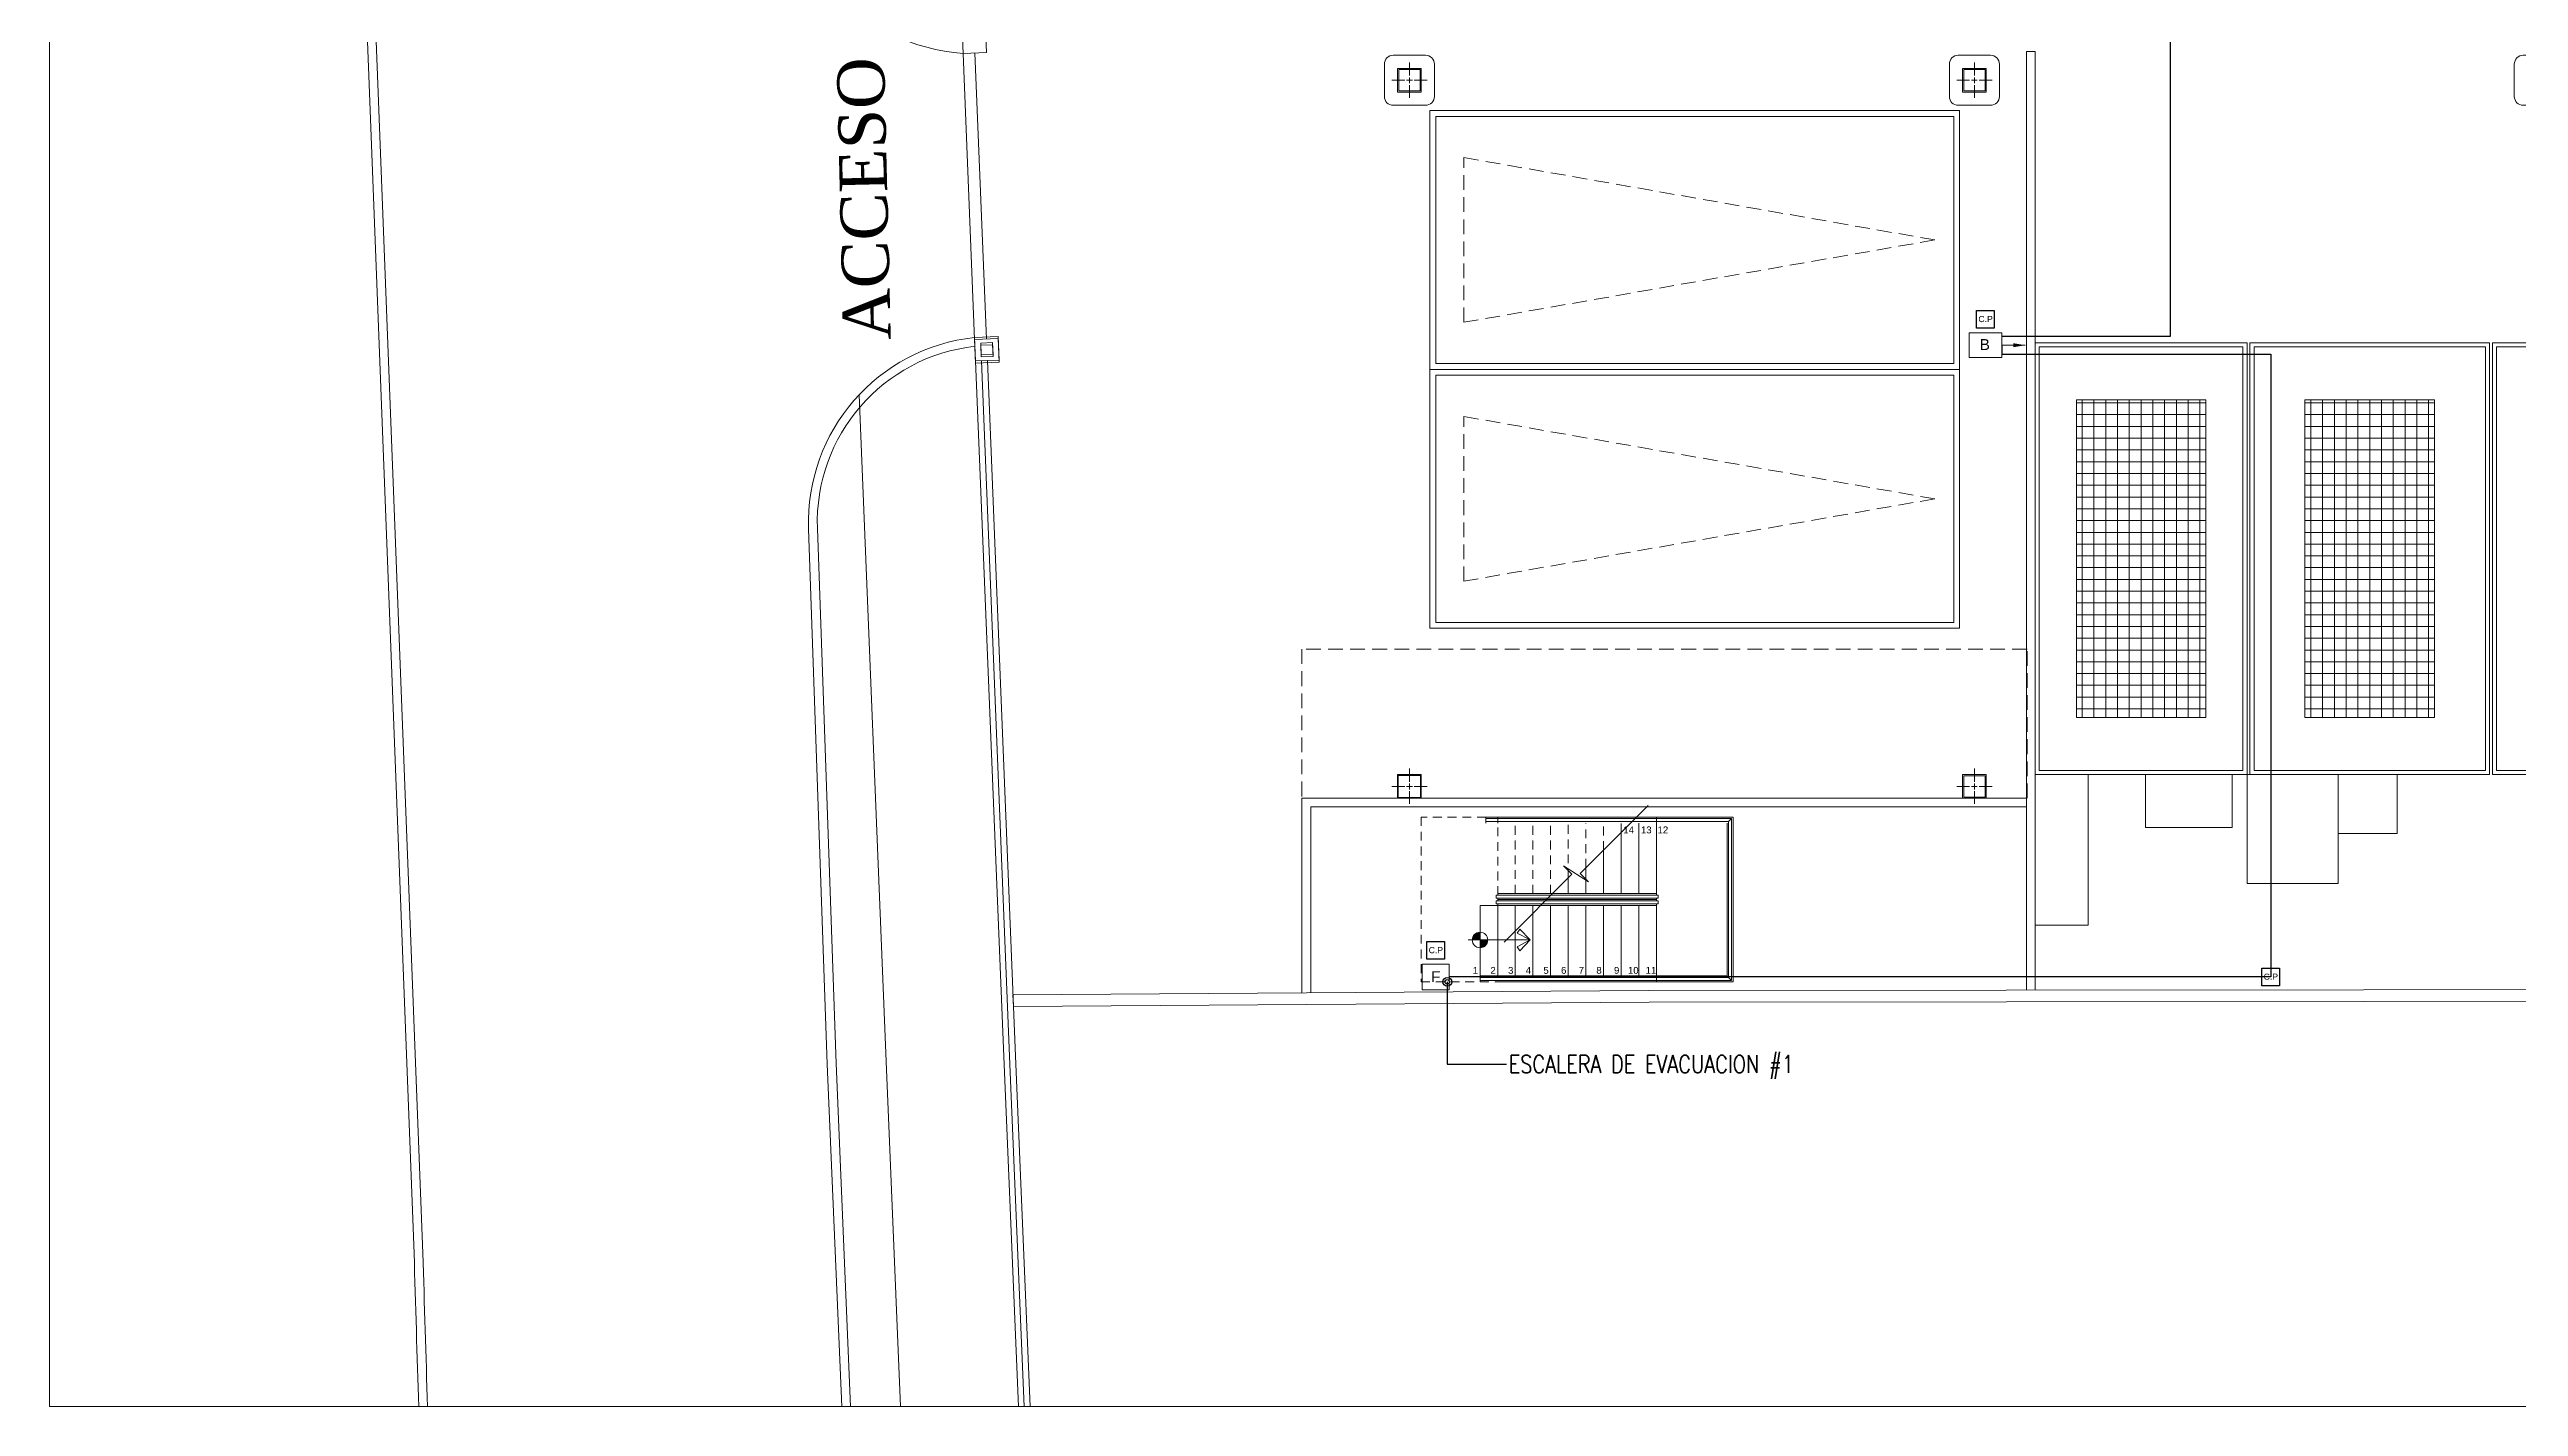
# Model space of a CAD drawing. Header units: millimetres. Extents: x 1010 to 1494, y -119 to 564.
# Drawn here: x 1170.78 to 1212.74, y 18.53 to 41.6 of the extents above; entities that cross this region are included whole.
import ezdxf
from ezdxf.enums import TextEntityAlignment as Align

# ---------------------------------------------------------------- set-up
doc = ezdxf.new("R2010")
doc.units = ezdxf.units.MM
doc.linetypes.add('HIDDEN', pattern=[0.375, 0.25, -0.125])
doc.layers.get('0').update_dxf_attribs({"lineweight": 9})
for name, color, linetype, lineweight in [('Arquitectónico Bloqueado', 9, 'Continuous', 9), ('AS_0', 7, 'Continuous', 9), ('AS_Alarm Components', 7, 'Continuous', 9), ('AS_DETECCION_P2', 7, 'Continuous', 30), ('AS_Text Line', 7, 'Continuous', 9)]:
    doc.layers.add(name, color=color, linetype=linetype, lineweight=lineweight)
doc.styles.add('Arial_400', font='arial.ttf')
doc.styles.add('DING', font='romans.shx', dxfattribs={"width": 0.8})
doc.styles.get("Standard").update_dxf_attribs({"font": 'arial.ttf'})
doc.styles.add('SWISS', font='swiss.ttf')
doc.dimstyles.new('DIM', dxfattribs={"dimscale": 0.15, "dimtxt": 2, "dimasz": 1, "dimexe": 1, "dimexo": 3, "dimgap": 0.25, "dimtad": 1, "dimtih": 1, "dimtoh": 1, "dimzin": 0, "dimdsep": 46, "dimtxsty": 'DING', "dimblk": 'OBLIQUE', "dimcen": 1, "dimdle": 1, "dimadec": 0, "dimazin": 0, "dimtfac": 1, "dimtmove": 0, "dimatfit": 0, "dimldrblk": 'ORIGIN2', "dimfxl": 1, "dimtolj": 1, "dimtzin": 0, "dimarcsym": 0})

# ---------------------------------------------------------------- blocks, each defined once
blk = doc.blocks.new('detector de haz p')
at = {"layer": 'AS_Alarm Components', "color": 5, "linetype": 'Continuous', "lineweight": 5}
blk.add_line((1257.704, 175.769), (1257.304, 175.769), dxfattribs=at)
at = {"layer": 'AS_Alarm Components', "color": 5, "linetype": 'Continuous', "lineweight": 15}
blk.add_lwpolyline([(1256.748, 175.978), (1257.304, 175.978), (1257.304, 175.559), (1256.748, 175.559)], close=True, dxfattribs=at)
at = {"layer": 'AS_Alarm Components', "color": 5, "linetype": 'Continuous', "lineweight": 5}
blk.add_solid([(1257.704, 175.769), (1257.503, 175.735), (1257.503, 175.802)], dxfattribs=at)
at = {"layer": 'AS_Alarm Components', "color": 5, "linetype": 'Continuous', "lineweight": 5, "extrusion": (0, 1, 0)}
blk.add_solid([(-1257.704, 0, 175.769), (-1257.503, 0.034, 175.769), (-1257.503, -0.034, 175.769)], dxfattribs=at)
at = {"layer": 'AS_Text Line', "color": 5, "linetype": 'Continuous', "lineweight": 15, "style": 'Arial_400'}
blk.add_text('B', height=0.186, dxfattribs=at).set_placement((1256.929, 175.687))
blk = doc.blocks.new('Caja de Paso')
at = {"layer": 'AS_DETECCION_P2', "color": 1}
blk.add_lwpolyline([(1225.809, 42.937), (1226.109, 42.937), (1226.109, 42.637), (1225.809, 42.637), (1225.809, 42.937)], dxfattribs=at)
at = {"layer": 'AS_0', "color": 1, "linetype": 'Continuous', "style": 'Arial_400'}
blk.add_attdef('C.P', text='', height=0.105, dxfattribs=at).set_placement((1225.962, 42.791), align=Align.MIDDLE_CENTER)
blk = doc.blocks.new('Estcación Manual Alarma')
at = {"layer": 'AS_Alarm Components', "color": 6, "linetype": 'Continuous', "lineweight": 15}
blk.add_lwpolyline([(1256.779, 172.785), (1257.234, 172.785), (1257.234, 172.347), (1256.779, 172.347)], close=True, dxfattribs=at)
at = {"layer": 'AS_Text Line', "color": 6, "linetype": 'Continuous', "lineweight": 15, "style": 'Arial_400'}
blk.add_text('F', height=0.186, dxfattribs=at).set_placement((1256.929, 172.477))
blk = doc.blocks.new('_Oblique')
at = {"color": 0, "linetype": 'ByBlock', "lineweight": -2}
blk.add_line((-0.5, -0.5), (0.5, 0.5), dxfattribs=at)
blk = doc.blocks.new('_Origin2')
at = {"color": 0, "linetype": 'ByBlock', "lineweight": -2}
blk.add_line((-0.5, 0), (-1, 0), dxfattribs=at)
for radius in [0.5, 0.25]:
    blk.add_circle((0, 0), radius, dxfattribs=at)
blk = doc.blocks.new('Atquitectónico Base 1er Piso')
at = {"layer": 'Arquitectónico Bloqueado', "transparency": 33554687}
h = blk.add_hatch(dxfattribs=at)
h.set_pattern_fill('_USER', color=256, scale=0.2, double=1, pattern_type=0)
h.set_pattern_definition([(0, (1398.32564, 97.5887), (0, 0.2), []), (90, (1398.32564, 97.5887), (-0.2, 1e-17), [])])
h.paths.add_polyline_path([(1369.295, 35.641), (1367.095, 35.641), (1367.095, 30.241), (1369.295, 30.241)])
h = blk.add_hatch(dxfattribs=at)
h.set_pattern_fill('_USER', color=256, scale=0.2, double=1, pattern_type=0)
h.set_pattern_definition([(0, (1402.21064, 97.5887), (0, 0.2), []), (90, (1402.21064, 97.5887), (-0.2, 1e-17), [])])
h.paths.add_polyline_path([(1373.18, 35.641), (1370.98, 35.641), (1370.98, 30.241), (1373.18, 30.241)])
at = {"layer": 'Arquitectónico Bloqueado', "transparency": 33554534}
h = blk.add_hatch(color=256, dxfattribs=at)
h.dxf.hatch_style = 1
h.paths.add_polyline_path([(1356.962, 26.594), (1356.962, 26.461), (1356.83, 26.461, -0.414211)])
h.paths.add_polyline_path([(1356.962, 26.461), (1357.094, 26.461, -0.414211), (1356.962, 26.329)])
at = {"layer": 'Arquitectónico Bloqueado'}
for p, q in [((1366.245, 36.611), (1366.245, 41.56)), ((1366.395, 41.56), (1366.245, 41.56)), ((1366.395, 25.609), (1366.395, 41.56)), ((1348.179, 41.529, 99.842), (1348.375, 36.665, 99.842)), ((1355.762, 41.151, 99.842), (1355.762, 41.375, 99.842)), ((1355.762, 41.021, 99.842), (1355.762, 41.121, 99.842)), ((1365.362, 41.151, 99.842), (1365.362, 41.375, 99.842)), ((1365.362, 41.021, 99.842), (1365.362, 41.121, 99.842)), ((1355.682, 41.071, 99.842), (1355.462, 41.071, 99.842)), ((1355.812, 41.071, 99.842), (1355.712, 41.071, 99.842)), ((1355.762, 40.775, 99.842), (1355.762, 40.991, 99.842)), ((1356.062, 41.071, 99.842), (1355.842, 41.071, 99.842)), ((1365.282, 41.071, 99.842), (1365.062, 41.071, 99.842)), ((1365.412, 41.071, 99.842), (1365.312, 41.071, 99.842)), ((1365.362, 40.775, 99.842), (1365.362, 40.991, 99.842)), ((1365.662, 41.071, 99.842), (1365.442, 41.071, 99.842)), ((1366.245, 25.609), (1366.245, 36.611)), ((1355.762, 29.151, 99.842), (1355.762, 29.375, 99.842)), ((1365.362, 29.151, 99.842), (1365.362, 29.375, 99.842)), ((1355.682, 29.071, 99.842), (1355.462, 29.071, 99.842)), ((1355.812, 29.071, 99.842), (1355.712, 29.071, 99.842)), ((1355.762, 29.021, 99.842), (1355.762, 29.121, 99.842)), ((1355.762, 28.775, 99.842), (1355.762, 28.991, 99.842)), ((1356.062, 29.071, 99.842), (1355.842, 29.071, 99.842)), ((1365.282, 29.071, 99.842), (1365.062, 29.071, 99.842)), ((1365.412, 29.071, 99.842), (1365.312, 29.071, 99.842)), ((1365.362, 29.021, 99.842), (1365.362, 29.121, 99.842)), ((1365.362, 28.775, 99.842), (1365.362, 28.991, 99.842)), ((1365.662, 29.071, 99.842), (1365.442, 29.071, 99.842)), ((1353.937, 28.871, 99.842), (1353.937, 25.562, 99.842)), ((1354.087, 28.871, 99.842), (1353.937, 28.871)), ((1366.241, 28.871, 99.842), (1354.087, 28.871, 99.842)), ((1354.087, 28.721, 99.842), (1354.087, 25.563, 99.842)), ((1366.241, 28.721, 99.842), (1354.087, 28.721, 99.842)), ((1357.062, 28.449, 99.842), (1357.062, 28.549, 99.842)), ((1361.262, 28.549, 99.842), (1357.062, 28.549, 99.842)), ((1357.262, 28.524, 99.842), (1357.262, 28.549, 99.842)), ((1359.962, 28.524, 99.842), (1359.962, 28.549, 99.842)), ((1361.262, 25.749, 99.842), (1361.262, 28.549, 99.842)), ((1361.237, 28.524, 99.842), (1357.062, 28.524, 99.842)), ((1361.187, 28.474, 99.842), (1357.062, 28.474, 99.842)), ((1357.262, 28.524, 99.842), (1357.262, 28.474, 99.842)), ((1357.262, 28.449, 99.842), (1357.262, 28.474, 99.842)), ((1359.362, 27.249, 99.842), (1359.362, 28.289, 99.842)), ((1359.662, 27.249, 99.842), (1359.662, 28.449, 99.842)), ((1359.962, 28.474, 99.842), (1359.962, 28.524, 99.842)), ((1359.962, 28.449, 99.842), (1359.962, 28.474, 99.842)), ((1359.962, 27.224, 99.842), (1359.962, 28.449, 99.842)), ((1361.162, 25.849, 99.842), (1361.162, 28.449, 99.842)), ((1361.187, 28.474, 99.842), (1361.237, 28.524, 99.842)), ((1361.187, 25.824, 99.842), (1361.187, 28.474, 99.842)), ((1361.237, 25.774, 99.842), (1361.237, 28.524, 99.842)), ((1359.062, 27.249, 99.842), (1359.062, 27.989, 99.842)), ((1358.462, 27.249, 99.842), (1358.462, 27.516, 99.842)), ((1358.762, 27.249, 99.842), (1358.762, 27.689, 99.842)), ((1356.962, 25.849, 99.842), (1356.962, 27.049, 99.842)), ((1356.962, 27.049, 99.842), (1359.962, 27.049, 99.842)), ((1357.237, 27.174, 99.842), (1357.237, 27.224, 99.842)), ((1357.237, 27.224, 99.842), (1359.987, 27.224, 99.842)), ((1357.237, 27.174, 99.842), (1359.987, 27.174, 99.842)), ((1357.237, 27.074, 99.842), (1357.237, 27.124, 99.842)), ((1357.237, 27.124, 99.842), (1359.987, 27.124, 99.842)), ((1357.237, 27.074, 99.842), (1359.987, 27.074, 99.842)), ((1357.262, 27.249, 99.842), (1359.962, 27.249, 99.842)), ((1357.262, 27.124, 99.842), (1357.262, 27.174, 99.842)), ((1357.262, 27.149, 99.842), (1359.962, 27.149, 99.842)), ((1357.262, 25.849, 99.842), (1357.262, 27.074, 99.842)), ((1357.562, 25.849, 99.842), (1357.562, 27.049, 99.842)), ((1357.862, 25.849, 99.842), (1357.862, 27.049, 99.842)), ((1358.162, 25.849, 99.842), (1358.162, 27.049, 99.842)), ((1358.462, 25.849, 99.842), (1358.462, 27.049, 99.842)), ((1358.762, 25.849, 99.842), (1358.762, 27.049, 99.842)), ((1359.062, 25.849, 99.842), (1359.062, 27.049, 99.842)), ((1359.362, 25.849, 99.842), (1359.362, 27.049, 99.842)), ((1359.662, 25.849, 99.842), (1359.662, 27.049, 99.842)), ((1359.962, 27.124, 99.842), (1359.962, 27.174, 99.842)), ((1359.962, 25.849, 99.842), (1359.962, 27.074, 99.842)), ((1359.987, 27.174, 99.842), (1359.987, 27.224, 99.842)), ((1359.987, 27.074, 99.842), (1359.987, 27.124, 99.842)), ((1357.812, 26.461, 99.842), (1356.762, 26.461, 99.842)), ((1357.595, 26.577, 99.842), (1357.636, 26.644, 99.842)), ((1357.812, 26.461, 99.842), (1357.595, 26.577, 99.842)), ((1357.812, 26.461, 99.842), (1357.595, 26.346, 99.842)), ((1357.636, 26.644, 99.842), (1357.812, 26.461, 99.842)), ((1357.636, 26.279, 99.842), (1357.812, 26.461, 99.842)), ((1357.595, 26.346, 99.842), (1357.636, 26.279, 99.842)), ((1356.962, 25.849, 99.842), (1361.162, 25.849, 99.842)), ((1356.962, 25.824, 99.842), (1356.962, 25.849, 99.842)), ((1356.962, 25.824, 99.842), (1361.187, 25.824, 99.842)), ((1356.962, 25.824, 99.842), (1356.962, 25.774, 99.842)), ((1356.962, 25.774, 99.842), (1361.237, 25.774, 99.842)), ((1356.962, 25.749, 99.842), (1356.962, 25.774, 99.842)), ((1357.262, 25.749, 99.842), (1361.262, 25.749, 99.842)), ((1359.962, 25.824, 99.842), (1359.962, 25.849, 99.842)), ((1359.962, 25.824, 99.842), (1359.962, 25.774, 99.842)), ((1359.962, 25.749, 99.842), (1359.962, 25.774, 99.842)), ((1361.237, 25.774, 99.842), (1361.187, 25.824, 99.842)), ((1349.034, 25.328), (1349.026, 25.528))]:
    blk.add_line(p, q, dxfattribs=at)
at = {"layer": 'Arquitectónico Bloqueado', "linetype": 'HIDDEN'}
for p, q in [((1356.689, 39.758, 199.683), (1364.689, 38.358, 199.683)), ((1356.689, 36.958, 199.683), (1356.689, 39.758, 199.683)), ((1364.689, 38.358, 199.683), (1356.689, 36.958, 199.683)), ((1356.689, 35.358, 199.683), (1364.689, 33.958, 199.683)), ((1356.689, 32.558, 199.683), (1356.689, 35.358, 199.683)), ((1364.689, 33.958, 199.683), (1356.689, 32.558, 199.683))]:
    blk.add_line(p, q, dxfattribs=at)
at = {"layer": 'Arquitectónico Bloqueado', "linetype": 'HIDDEN', "ltscale": 0.6}
for p, q in [((1355.962, 28.549, 99.842), (1355.962, 25.749, 99.842)), ((1357.062, 28.549, 99.842), (1355.962, 28.549, 99.842)), ((1357.262, 27.224, 99.842), (1357.262, 28.449, 99.842)), ((1357.562, 27.249, 99.842), (1357.562, 28.449, 99.842)), ((1357.862, 27.249, 99.842), (1357.862, 28.449, 99.842)), ((1358.162, 27.249, 99.842), (1358.162, 28.449, 99.842)), ((1358.462, 27.516, 99.842), (1358.462, 28.449, 99.842)), ((1358.762, 27.689, 99.842), (1358.762, 28.449, 99.842)), ((1359.062, 27.989, 99.842), (1359.062, 28.449, 99.842)), ((1359.362, 28.289, 99.842), (1359.362, 28.449, 99.842)), ((1355.962, 25.749, 99.842), (1357.262, 25.749, 99.842))]:
    blk.add_line(p, q, dxfattribs=at)
at = {"layer": 'Arquitectónico Bloqueado'}
for points in [[(1332.653, 132.389), (1482.889, 132.389), (1482.889, 18.53), (1332.653, 18.53)], [(1348.487, 36.405), (1348.479, 36.605), (1348.678, 36.613), (1348.687, 36.413)], [(1369.995, 36.611), (1366.395, 36.611), (1366.395, 29.271), (1369.995, 29.271)], [(1369.925, 36.541), (1366.465, 36.541), (1366.465, 29.341), (1369.925, 29.341)], [(1374.115, 36.611), (1370.045, 36.611), (1370.045, 29.271), (1374.115, 29.271)], [(1374.045, 36.541), (1370.115, 36.541), (1370.115, 29.341), (1374.045, 29.341)], [(1378.525, 36.611), (1374.165, 36.611), (1374.165, 29.271), (1378.525, 29.271)], [(1378.455, 36.541), (1374.235, 36.541), (1374.235, 29.341), (1378.455, 29.341)], [(1369.295, 35.641), (1367.095, 35.641), (1367.095, 30.241), (1369.295, 30.241)], [(1373.18, 35.641), (1370.98, 35.641), (1370.98, 30.241), (1373.18, 30.241)], [(1367.295, 26.711), (1367.295, 29.271), (1366.395, 29.271), (1366.395, 26.711)], [(1369.74, 28.371), (1369.74, 29.271), (1368.27, 29.271), (1368.27, 28.371)], [(1369.995, 27.421), (1371.545, 27.421), (1371.545, 29.271), (1369.995, 29.271)], [(1371.545, 28.271), (1372.545, 28.271), (1372.545, 29.271), (1371.545, 29.271)]]:
    blk.add_lwpolyline(points, close=True, dxfattribs=at)
at = {"layer": 'Arquitectónico Bloqueado', "elevation": 99.842}
blk.add_lwpolyline([(1348.179, 41.529, -0.37809), (1345.05, 44.732, -0.009515), (1343.575, 96.386, -0.006652), (1343.648, 115.461, -0.360031), (1345.706, 117.863), (1351.049, 119.021)], format="xyb", dxfattribs=at)
at = {"layer": 'Arquitectónico Bloqueado'}
for points in [[(1338.928, 18.53, -0.000608), (1338.85, 21.131), (1336.781, 74.856, -0.008888), (1336.444, 111.908), (1336.484, 114.746)], [(1339.078, 18.53, -0.000609), (1339, 21.136), (1336.931, 74.861, -0.008888), (1336.594, 111.906), (1336.634, 114.744)], [(1346.116, 18.53), (1345.87, 24.353), (1345.553, 33.45, -0.393542), (1348.375, 36.7)], [(1346.266, 18.53), (1346.02, 24.359), (1345.703, 33.456, -0.392596), (1348.381, 36.55)]]:
    blk.add_lwpolyline(points, format="xyb", dxfattribs=at)
at = {"layer": 'Arquitectónico Bloqueado', "elevation": 99.842}
for points in [[(1348.179, 41.529), (1348.163, 41.929), (1348.562, 41.945), (1348.578, 41.545), (1348.179, 41.529)], [(1348.575, 36.673), (1348.379, 41.537)], [(1355.562, 41.271), (1355.962, 41.271), (1355.962, 40.871), (1355.562, 40.871), (1355.562, 41.271)], [(1355.581, 41.252), (1355.943, 41.252), (1355.943, 40.89), (1355.581, 40.89), (1355.581, 41.252)], [(1365.162, 41.271), (1365.562, 41.271), (1365.562, 40.871), (1365.162, 40.871), (1365.162, 41.271)], [(1365.181, 41.252), (1365.543, 41.252), (1365.543, 40.89), (1365.181, 40.89), (1365.181, 41.252)], [(1348.391, 36.266), (1348.375, 36.665), (1348.774, 36.682), (1348.791, 36.282), (1348.391, 36.266)], [(1355.562, 29.271), (1355.962, 29.271), (1355.962, 28.871), (1355.562, 28.871), (1355.562, 29.271)], [(1355.574, 29.259), (1355.95, 29.259), (1355.95, 28.883), (1355.574, 28.883), (1355.574, 29.259)], [(1365.162, 29.271), (1365.562, 29.271), (1365.562, 28.871), (1365.162, 28.871), (1365.162, 29.271)], [(1365.181, 29.252), (1365.543, 29.252), (1365.543, 28.89), (1365.181, 28.89), (1365.181, 29.252)], [(1357.37, 26.424), (1358.524, 27.578), (1358.382, 27.72), (1358.808, 27.45), (1358.666, 27.592), (1359.819, 28.746)]]:
    blk.add_lwpolyline(points, dxfattribs=at)
for points in [[(1355.487, 41.496), (1356.037, 41.496, -0.414214), (1356.187, 41.346), (1356.187, 40.796, -0.414214), (1356.037, 40.646), (1355.487, 40.646, -0.414214), (1355.337, 40.796), (1355.337, 41.346, -0.414214)], [(1365.087, 41.496), (1365.637, 41.496, -0.414214), (1365.787, 41.346), (1365.787, 40.796, -0.414214), (1365.637, 40.646), (1365.087, 40.646, -0.414214), (1364.937, 40.796), (1364.937, 41.346, -0.414214)], [(1374.687, 41.496), (1375.237, 41.496, -0.414214), (1375.387, 41.346), (1375.387, 40.796, -0.414214), (1375.237, 40.646), (1374.687, 40.646, -0.414214), (1374.537, 40.796), (1374.537, 41.346, -0.414214)]]:
    blk.add_lwpolyline(points, format="xyb", close=True, dxfattribs=at)
at = {"layer": 'Arquitectónico Bloqueado'}
for points, elevation in [([(1355.562, 40.871), (1355.962, 40.871), (1355.962, 41.271), (1355.562, 41.271)], 99.842), ([(1356.112, 36.158), (1365.112, 36.158), (1365.112, 40.558), (1356.112, 40.558)], 199.683), ([(1356.212, 36.258), (1365.012, 36.258), (1365.012, 40.458), (1356.212, 40.458)], 199.683), ([(1348.487, 36.37), (1348.479, 36.569), (1348.678, 36.578), (1348.687, 36.378)], 99.842), ([(1356.112, 31.758), (1365.112, 31.758), (1365.112, 36.158), (1356.112, 36.158)], 199.683), ([(1356.212, 31.858), (1365.012, 31.858), (1365.012, 36.058), (1356.212, 36.058)], 199.683)]:
    blk.add_lwpolyline(points, close=True, dxfattribs=dict(at, elevation=elevation))
for points in [[(1348.391, 36.301), (1348.375, 36.7), (1348.774, 36.717), (1348.791, 36.317), (1348.391, 36.301)], [(1349.118, 18.53), (1348.868, 24.478), (1348.391, 36.301)], [(1349.218, 18.53), (1348.968, 24.482), (1348.491, 36.305)], [(1349.318, 18.53), (1349.068, 24.486), (1348.591, 36.309)], [(1347.117, 18.53), (1346.869, 24.395), (1346.412, 35.728)], [(1349.026, 25.528), (1359.833, 25.603), (1378.046, 25.62), (1415.675, 25.741)], [(1349.034, 25.328), (1359.834, 25.403), (1378.046, 25.42), (1415.675, 25.541)]]:
    blk.add_lwpolyline(points, dxfattribs=at)
at = {"layer": 'Arquitectónico Bloqueado', "linetype": 'HIDDEN'}
blk.add_lwpolyline([(1353.937, 28.871), (1366.257, 28.871), (1366.257, 31.402), (1353.937, 31.402)], close=True, dxfattribs=at)
at = {"layer": 'Arquitectónico Bloqueado'}
blk.add_circle((1356.962, 26.461, 99.842), 0.132, dxfattribs=at)
at = {"layer": 'Arquitectónico Bloqueado', "style": 'SWISS'}
for s, height, p in [('14', 0.1168, (1359.487, 28.273)), ('13', 0.1168, (1359.787, 28.273)), ('12', 0.1168, (1360.069, 28.273)), ('1', 0.117, (1356.884, 25.886, 99.842)), ('2', 0.117, (1357.184, 25.886, 99.842)), ('3', 0.117, (1357.484, 25.886, 99.842)), ('4', 0.117, (1357.784, 25.886, 99.842)), ('5', 0.117, (1358.084, 25.886, 99.842)), ('6', 0.117, (1358.384, 25.886, 99.842)), ('7', 0.117, (1358.684, 25.886, 99.842)), ('8', 0.117, (1358.984, 25.886, 99.842)), ('9', 0.117, (1359.284, 25.886, 99.842)), ('10', 0.1168, (1359.566, 25.886, 99.842)), ('11', 0.1168, (1359.866, 25.886, 99.842))]:
    blk.add_text(s, height=height, rotation=359.9132, dxfattribs=at).set_placement(p, align=Align.CENTER)
at = {"layer": 'Arquitectónico Bloqueado', "lineweight": 40, "insert": (1346.144, 36.646, 99.842), "char_height": 0.80677, "width": 18.57685, "attachment_point": 1, "rotation": 91.374}
blk.add_mtext('{\\fTimes New Roman|b0|i0|c0|p18;ACCESO}', dxfattribs=at)
at = {"layer": 'Arquitectónico Bloqueado', "insert": (1357.451, 24.501, 99.842), "char_height": 0.3, "attachment_point": 1, "style": 'DING'}
blk.add_mtext('\\A1;ESCALERA DE EVACUACION #1', dxfattribs=at)
at = {"layer": 'Arquitectónico Bloqueado', "annotation_type": 0, "has_hookline": 1, "hookline_direction": 0, "text_width": 5.406}
blk.add_leader([(1356.406, 25.749, 99.842), (1356.406, 24.351, 99.842), (1357.413, 24.351, 99.842)], dimstyle='DIM', override={"dimgap": 0.25, "dimtad": 0}, dxfattribs=at)
blk = doc.blocks.new('Arquitectónico Base 1er Piso')
at = {"layer": 'AS_DETECCION_P2'}
blk.add_blockref('Atquitectónico Base 1er Piso', (0, 0), dxfattribs=at)

msp = doc.modelspace()

# ---------------------------------------------------------------- linework, layer by layer
at = {"layer": 'AS_DETECCION_P2', "color": 5}
for p, q in [((1206.81733, 45.71885), (1206.81733, 36.71885)), ((1206.81733, 36.71885), (1203.95868, 36.71885)), ((1203.95868, 36.56885), (1203.95868, 36.41885)), ((1203.95868, 36.41885), (1208.52792, 36.41885)), ((1208.52792, 36.41885), (1208.52792, 25.83299)), ((1208.52792, 25.83299), (1194.56723, 25.83299))]:
    msp.add_line(p, q, dxfattribs=at)

# ---------------------------------------------------------------- block references
at = {"layer": 'Arquitectónico Bloqueado'}
msp.add_blockref('Arquitectónico Base 1er Piso', (-161.86899, 0), dxfattribs=at)
at = {"layer": 'AS_DETECCION_P2', "color": 1}
for p in [(-22.27807, -5.77685), (-31.61916, -16.502), (-17.43101, -16.95355)]:
    msp.add_blockref('Caja de Paso', p, dxfattribs=at).add_auto_attribs({'C.P': 'C.P'})
at = {"layer": 'AS_DETECCION_P2', "color": 5}
for name, p in [('detector de haz p', (-53.34525, -139.19974)), ('Estcación Manual Alarma', (-62.66658, -146.73299))]:
    msp.add_blockref(name, p, dxfattribs=at)

doc.saveas('drawing.dxf')
